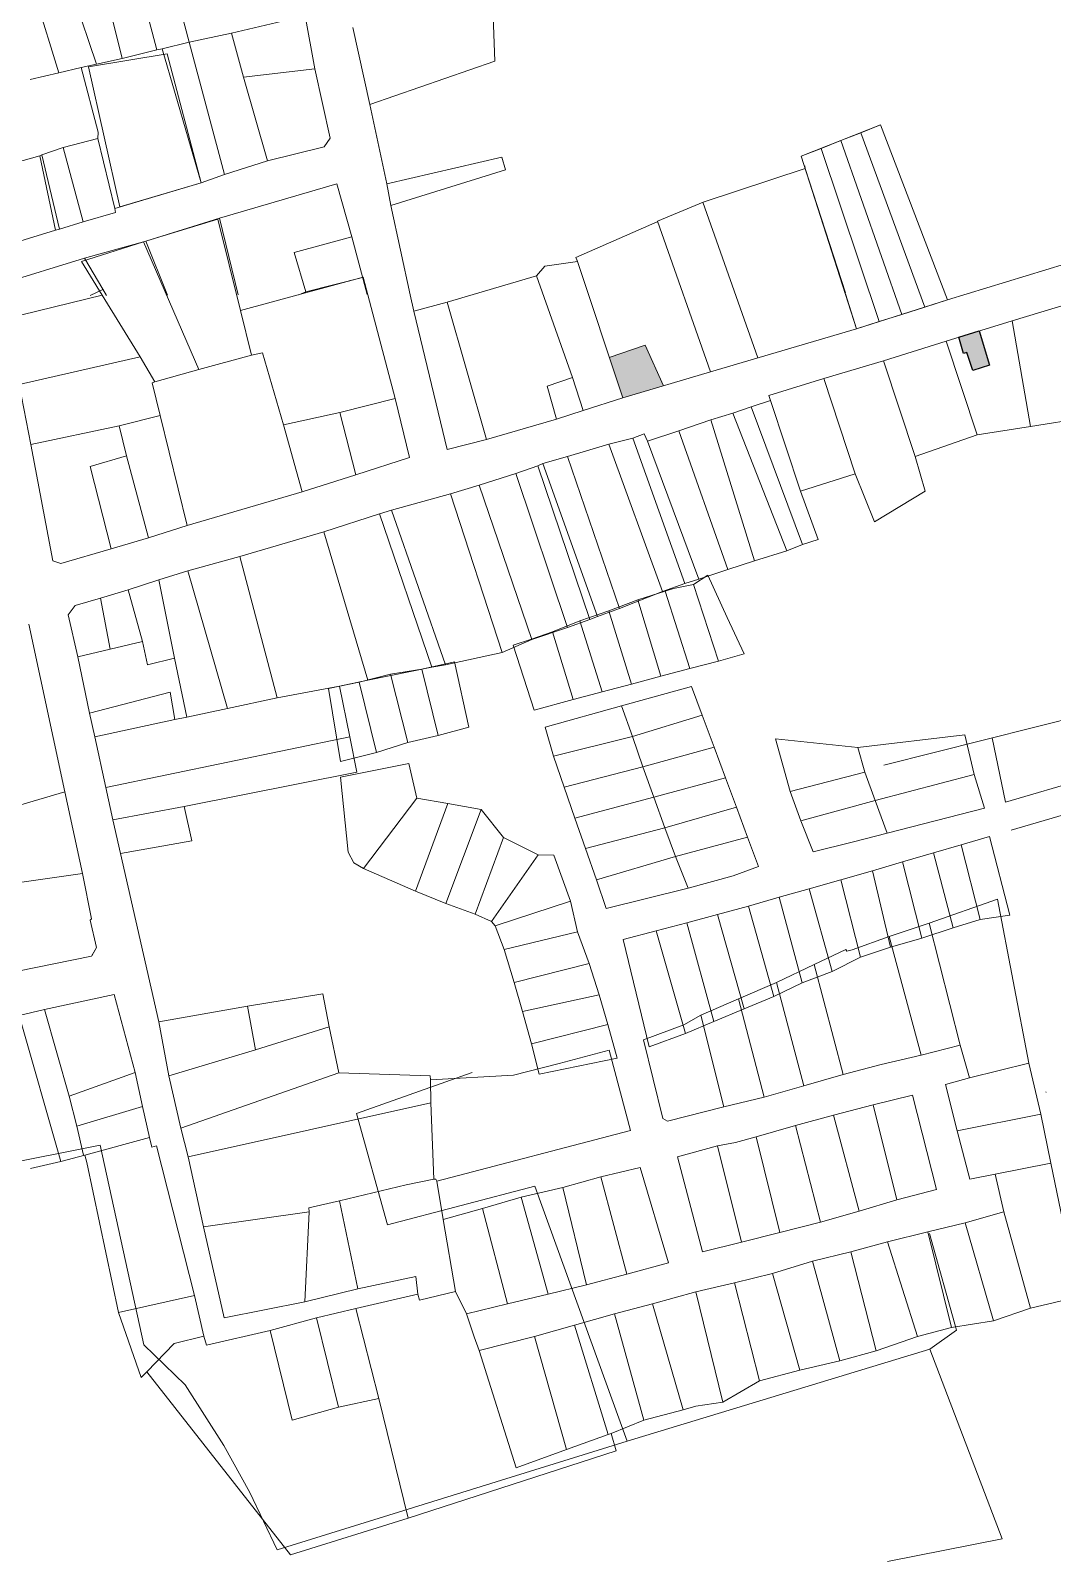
# Model space of a CAD drawing. Header units: millimetres. Extents: x 1956 to 626854, y 2654 to 1330329.
# Drawn here: x 625245.2 to 625499.2, y 1329439.7 to 1329820.5 of the extents above; entities that cross this region are included whole.
import ezdxf

# ---------------------------------------------------------------- set-up
doc = ezdxf.new("R2010")
doc.units = ezdxf.units.MM
for name, color, linetype in [('-30', 7, 'Continuous'), ('2', 7, 'Continuous'), ('CVL_CUADCON_LIN', 8, 'Continuous')]:
    doc.layers.add(name, color=color, linetype=linetype)
doc.layers.add('muebles', color=7, linetype='Continuous', lineweight=0, true_color=0x404040)

msp = doc.modelspace()

# ---------------------------------------------------------------- hatches: boundary and pattern name
at = {"lineweight": 0}
h = msp.add_hatch(color=7, dxfattribs=at)
h.dxf.hatch_style = 1
h.paths.add_polyline_path([(625481.03, 1329745.81), (625475.98, 1329744.25), (625477.15, 1329740.19), (625477.99, 1329740.46), (625479.42, 1329735.99), (625483.59, 1329737.3)])
h = msp.add_hatch(color=9, dxfattribs=at)
h.dxf.hatch_style = 1
h.paths.add_polyline_path([(625398.04, 1329742.24), (625389.08, 1329739.17), (625392.41, 1329729.12), (625402.53, 1329732.13)])

# ---------------------------------------------------------------- linework, layer by layer
at = {"layer": '-30', "color": 1, "lineweight": 0}
for p, q in [((625410.05, 1329682.74), (625413.59, 1329685.01)), ((625413.59, 1329685.01), (625418.41, 1329674.54)), ((625396.17, 1329678.87), (625402.96, 1329681.08)), ((625402.96, 1329681.08), (625405.08, 1329681.73)), ((625402.96, 1329681.08), (625409.12, 1329661.82)), ((625405.08, 1329681.73), (625410.05, 1329682.74)), ((625410.05, 1329682.74), (625416.23, 1329663.67)), ((625388.93, 1329676.19), (625396.17, 1329678.87)), ((625396.17, 1329678.87), (625401.91, 1329659.9)), ((625374.96, 1329670.93), (625381.76, 1329673.65)), ((625381.76, 1329673.65), (625388.93, 1329676.19)), ((625381.76, 1329673.65), (625387.31, 1329656)), ((625388.93, 1329676.19), (625394.6, 1329657.95)), ((625418.41, 1329674.54), (625422.57, 1329665.49)), ((625365.16, 1329667.62), (625369.77, 1329669.09)), ((625369.77, 1329669.09), (625374.96, 1329670.93)), ((625380.11, 1329654.08), (625374.96, 1329670.93)), ((625370.37, 1329651.43), (625365.16, 1329667.62)), ((625422.57, 1329665.49), (625416.23, 1329663.67)), ((625334.73, 1329660.4), (625342.5, 1329661.7)), ((625342.5, 1329661.7), (625350.29, 1329663.39)), ((625346.54, 1329645.14), (625342.5, 1329661.7)), ((625350.29, 1329663.39), (625350.62, 1329663.46)), ((625350.62, 1329663.46), (625354.16, 1329647.27)), ((625409.12, 1329661.82), (625401.91, 1329659.9)), ((625416.23, 1329663.67), (625409.12, 1329661.82)), ((625319.28, 1329656.86), (625326.88, 1329658.43)), ((625326.88, 1329658.43), (625334.73, 1329660.4)), ((625331.24, 1329640.96), (625326.88, 1329658.43)), ((625339.02, 1329643.4), (625334.73, 1329660.4)), ((625394.6, 1329657.95), (625387.31, 1329656)), ((625401.91, 1329659.9), (625394.6, 1329657.95)), ((625322.27, 1329638.73), (625319.28, 1329656.86)), ((625380.11, 1329654.08), (625370.37, 1329651.43)), ((625387.31, 1329656), (625380.11, 1329654.08)), ((625392.15, 1329652.57), (625409.54, 1329657.33)), ((625409.54, 1329657.33), (625412.19, 1329650.19)), ((625373.16, 1329647.23), (625392.15, 1329652.57)), ((625392.15, 1329652.57), (625394.82, 1329644.9)), ((625412.19, 1329650.19), (625394.82, 1329644.9)), ((625412.19, 1329650.19), (625415.12, 1329642.29)), ((625354.16, 1329647.27), (625346.54, 1329645.14)), ((625375.22, 1329640.01), (625373.16, 1329647.23)), ((625339.02, 1329643.4), (625331.24, 1329640.96)), ((625346.54, 1329645.14), (625339.02, 1329643.4)), ((625394.82, 1329644.9), (625375.22, 1329640.01)), ((625394.82, 1329644.9), (625397.46, 1329637.4)), ((625434.07, 1329631.27), (625430.42, 1329644.32)), ((625430.42, 1329644.32), (625450.87, 1329642.14)), ((625450.87, 1329642.14), (625477.48, 1329645.32)), ((625477.48, 1329645.32), (625479.77, 1329635.44)), ((625331.24, 1329640.96), (625322.27, 1329638.73)), ((625377.87, 1329632.35), (625375.22, 1329640.01)), ((625415.12, 1329642.29), (625397.46, 1329637.4)), ((625415.12, 1329642.29), (625417.96, 1329634.63)), ((625450.87, 1329642.14), (625452.59, 1329636.02)), ((625322.3, 1329634.8), (625339.26, 1329638.16)), ((625324.2, 1329616.18), (625322.3, 1329634.8)), ((625339.26, 1329638.16), (625341.22, 1329629.56)), ((625377.87, 1329632.35), (625397.46, 1329637.4)), ((625400.17, 1329629.84), (625397.46, 1329637.4)), ((625452.59, 1329636.02), (625434.07, 1329631.27)), ((625455.14, 1329628.97), (625452.59, 1329636.02)), ((625455.14, 1329628.97), (625479.77, 1329635.44)), ((625479.77, 1329635.44), (625482.32, 1329627.06)), ((625380.55, 1329624.61), (625377.87, 1329632.35)), ((625417.96, 1329634.63), (625400.17, 1329629.84)), ((625417.96, 1329634.63), (625420.67, 1329627.31)), ((625436.66, 1329623.9), (625434.07, 1329631.27)), ((625341.22, 1329629.56), (625327.99, 1329612.07)), ((625348.92, 1329628.22), (625340.93, 1329606.44)), ((625341.22, 1329629.56), (625348.92, 1329628.22)), ((625348.92, 1329628.22), (625357.19, 1329626.78)), ((625400.17, 1329629.84), (625380.55, 1329624.61)), ((625400.17, 1329629.84), (625402.89, 1329622.2)), ((625420.67, 1329627.31), (625402.89, 1329622.2)), ((625420.67, 1329627.31), (625423.42, 1329619.91)), ((625436.66, 1329623.9), (625455.14, 1329628.97)), ((625458.17, 1329620.85), (625455.14, 1329628.97)), ((625348.43, 1329603.38), (625357.19, 1329626.78)), ((625357.19, 1329626.78), (625362.78, 1329619.78)), ((625383.18, 1329617.02), (625380.55, 1329624.61)), ((625439.79, 1329616.25), (625436.66, 1329623.9)), ((625482.32, 1329627.06), (625458.17, 1329620.85)), ((625355.74, 1329600.68), (625362.78, 1329619.78)), ((625362.78, 1329619.78), (625371.41, 1329615.5)), ((625383.18, 1329617.02), (625402.89, 1329622.2)), ((625402.89, 1329622.2), (625405.58, 1329615.04)), ((625423.42, 1329619.91), (625405.58, 1329615.04)), ((625423.42, 1329619.91), (625426.15, 1329612.55)), ((625458.17, 1329620.85), (625449.46, 1329618.67)), ((625476.52, 1329617.98), (625483.63, 1329620.06)), ((625483.63, 1329620.06), (625488.69, 1329600.46)), ((625325.58, 1329613.49), (625324.2, 1329616.18)), ((625385.87, 1329609.26), (625383.18, 1329617.02)), ((625449.46, 1329618.67), (625439.79, 1329616.25)), ((625461.96, 1329613.71), (625469.7, 1329615.98)), ((625469.7, 1329615.98), (625476.52, 1329617.98)), ((625474.6, 1329597.31), (625469.7, 1329615.98)), ((625481.32, 1329599.4), (625476.52, 1329617.98)), ((625327.99, 1329612.07), (625325.58, 1329613.49)), ((625340.93, 1329606.44), (625327.99, 1329612.07)), ((625359.78, 1329598.86), (625371.41, 1329615.5)), ((625371.41, 1329615.5), (625375.31, 1329615.4)), ((625375.31, 1329615.4), (625379.42, 1329603.98)), ((625405.58, 1329615.04), (625385.87, 1329609.26)), ((625408.65, 1329607.2), (625405.58, 1329615.04)), ((625426.15, 1329612.55), (625419.85, 1329610.25)), ((625454.5, 1329611.53), (625461.96, 1329613.71)), ((625461.96, 1329613.71), (625466.75, 1329594.73)), ((625388.34, 1329602.1), (625385.87, 1329609.26)), ((625419.85, 1329610.25), (625408.65, 1329607.2)), ((625438.73, 1329607), (625446.65, 1329609.23)), ((625446.65, 1329609.23), (625454.5, 1329611.53)), ((625446.65, 1329609.23), (625451.51, 1329590.01)), ((625454.5, 1329611.53), (625459, 1329592.51)), ((625348.43, 1329603.38), (625340.93, 1329606.44)), ((625408.65, 1329607.2), (625388.34, 1329602.1)), ((625423.72, 1329602.69), (625431.34, 1329604.92)), ((625431.34, 1329604.92), (625438.73, 1329607)), ((625431.34, 1329604.92), (625436.99, 1329583.64)), ((625438.73, 1329607), (625444.52, 1329586.45)), ((625355.74, 1329600.68), (625348.43, 1329603.38)), ((625359.78, 1329598.86), (625355.74, 1329600.68)), ((625360.7, 1329597.84), (625379.42, 1329603.98)), ((625379.42, 1329603.98), (625381.18, 1329596.34)), ((625408.32, 1329598.6), (625416.02, 1329600.65)), ((625416.02, 1329600.65), (625423.72, 1329602.69)), ((625422.6, 1329577.18), (625416.02, 1329600.65)), ((625423.72, 1329602.69), (625430, 1329580.2)), ((625360.7, 1329597.84), (625359.78, 1329598.86)), ((625362.97, 1329591.91), (625360.7, 1329597.84)), ((625400.76, 1329596.6), (625408.32, 1329598.6)), ((625408.32, 1329598.6), (625415.04, 1329574.02)), ((625466.75, 1329594.73), (625474.6, 1329597.31)), ((625481.32, 1329599.4), (625474.6, 1329597.31)), ((625488.69, 1329600.46), (625481.32, 1329599.4)), ((625381.18, 1329596.34), (625362.97, 1329591.91)), ((625381.18, 1329596.34), (625384.1, 1329588.42)), ((625392.57, 1329594.43), (625400.76, 1329596.6)), ((625399, 1329567.74), (625392.57, 1329594.43)), ((625400.76, 1329596.6), (625408.02, 1329571)), ((625459, 1329592.51), (625466.75, 1329594.73)), ((625365.45, 1329583.71), (625362.97, 1329591.91)), ((625451.51, 1329590.01), (625444.52, 1329586.45)), ((625459, 1329592.51), (625451.51, 1329590.01)), ((625365.45, 1329583.71), (625384.1, 1329588.42)), ((625384.1, 1329588.42), (625386.59, 1329580.63)), ((625444.52, 1329586.45), (625436.99, 1329583.64)), ((625367.5, 1329576.52), (625365.45, 1329583.71)), ((625430, 1329580.2), (625436.99, 1329583.64)), ((625367.5, 1329576.52), (625386.59, 1329580.63)), ((625386.59, 1329580.63), (625388.74, 1329573.25)), ((625430, 1329580.2), (625422.6, 1329577.18)), ((625369.76, 1329568.46), (625367.5, 1329576.52)), ((625415.04, 1329574.02), (625408.02, 1329571)), ((625422.6, 1329577.18), (625415.04, 1329574.02)), ((625369.76, 1329568.46), (625388.74, 1329573.25)), ((625388.74, 1329573.25), (625391.02, 1329564.94)), ((625408.02, 1329571), (625399, 1329567.74)), ((625371.61, 1329560.91), (625369.76, 1329568.46)), ((625391.02, 1329564.94), (625371.61, 1329560.91))]:
    msp.add_line(p, q, dxfattribs=at)
at = {"color": 2}
msp.add_lwpolyline([(625475.98, 1329744.25), (625481.03, 1329745.81), (625483.59, 1329737.3), (625479.42, 1329735.99), (625477.99, 1329740.46), (625477.15, 1329740.19)], close=True, dxfattribs=at)
at = {"color": 7}
msp.add_lwpolyline([(625475.98, 1329744.25), (625481.03, 1329745.81), (625483.59, 1329737.3), (625479.42, 1329735.99), (625477.99, 1329740.46), (625477.15, 1329740.19)], close=True, dxfattribs=at)
at = {"layer": '2', "color": 1, "lineweight": 0}
for p, q in [((625268.62, 1329845.59), (625276.63, 1329815.68)), ((625252.04, 1329840.44), (625261.61, 1329812.11)), ((625260.61, 1329842.96), (625268.01, 1329813.56)), ((625243.56, 1329838.06), (625252.23, 1329809.98)), ((625280.2, 1329834.65), (625284.65, 1329817.59)), ((625359.8, 1329833.91), (625360.65, 1329812.92)), ((625313.47, 1329824.16), (625295.15, 1329819.87)), ((625313.47, 1329824.16), (625315.92, 1329811.01)), ((625284.65, 1329817.59), (625277.9, 1329815.99)), ((625295.15, 1329819.87), (625284.65, 1329817.59)), ((625284.65, 1329817.59), (625293.43, 1329784.68)), ((625295.15, 1329819.87), (625298.15, 1329808.9)), ((625325.32, 1329821.26), (625329.57, 1329802.11)), ((625276.63, 1329815.68), (625268.01, 1329813.56)), ((625277.9, 1329815.99), (625276.63, 1329815.68)), ((625277.9, 1329815.99), (625287.6, 1329782.62)), ((625252.23, 1329809.98), (625245.12, 1329808.33)), ((625257.81, 1329811.28), (625252.23, 1329809.98)), ((625261.61, 1329812.11), (625257.81, 1329811.28)), ((625257.81, 1329811.28), (625262.05, 1329795.23)), ((625268.01, 1329813.56), (625261.61, 1329812.11)), ((625298.15, 1329808.9), (625315.92, 1329811.01)), ((625315.92, 1329811.01), (625319.65, 1329793.74)), ((625360.65, 1329812.92), (625329.57, 1329802.11)), ((625298.15, 1329808.9), (625304.08, 1329788.08)), ((625329.57, 1329802.11), (625333.77, 1329782.41)), ((625262.05, 1329795.23), (625261.95, 1329793.65)), ((625253.33, 1329791.38), (625248, 1329789.58)), ((625261.95, 1329793.65), (625253.33, 1329791.38)), ((625253.33, 1329791.38), (625258.29, 1329772.9)), ((625261.95, 1329793.65), (625266.14, 1329776.28)), ((625318.19, 1329791.59), (625304.08, 1329788.08)), ((625319.65, 1329793.74), (625318.19, 1329791.59)), ((625247.55, 1329789.38), (625232.13, 1329784.99)), ((625248, 1329789.58), (625247.55, 1329789.38)), ((625247.55, 1329789.38), (625251.44, 1329770.84)), ((625248, 1329789.58), (625252.4, 1329771.14)), ((625304.08, 1329788.08), (625293.43, 1329784.68)), ((625333.77, 1329782.41), (625362.34, 1329788.98)), ((625362.34, 1329788.98), (625363.27, 1329785.88)), ((625293.43, 1329784.68), (625287.6, 1329782.62)), ((625363.27, 1329785.88), (625334.76, 1329776.97)), ((625412.42, 1329777.84), (625437.78, 1329786.18)), ((625437.78, 1329786.18), (625437.72, 1329786.9)), ((625437.78, 1329786.18), (625447.77, 1329755.27)), ((625577.16, 1329785.23), (625473.18, 1329753.53)), ((625287.6, 1329782.62), (625266.14, 1329776.28)), ((625292.21, 1329773.8), (625321.33, 1329782.35)), ((625321.33, 1329782.35), (625325.1, 1329769.19)), ((625333.77, 1329782.41), (625334.76, 1329776.97)), ((625266.14, 1329776.28), (625266.35, 1329775.27)), ((625334.76, 1329776.97), (625339.55, 1329754.78)), ((625401.06, 1329773.07), (625412.42, 1329777.84)), ((625412.37, 1329777.82), (625426.01, 1329739.08)), ((625258.29, 1329772.9), (625252.4, 1329771.14)), ((625266.35, 1329775.27), (625258.29, 1329772.9)), ((625291.77, 1329773.61), (625273.25, 1329767.97)), ((625273.85, 1329768.08), (625292.21, 1329773.8)), ((625297.37, 1329750.89), (625291.77, 1329773.61)), ((625292.21, 1329773.8), (625296.82, 1329754.75)), ((625380.8, 1329764.06), (625401.01, 1329772.97)), ((625401.01, 1329772.97), (625401.06, 1329773.07)), ((625401.06, 1329773.07), (625414.25, 1329735.61)), ((625251.44, 1329770.84), (625236.78, 1329766.4)), ((625252.4, 1329771.14), (625251.44, 1329770.84)), ((625251.44, 1329770.84), (625251.44, 1329770.84)), ((625258.63, 1329763.9), (625273.85, 1329768.08)), ((625279.25, 1329754.69), (625273.85, 1329768.08)), ((625325.1, 1329769.19), (625310.74, 1329765.33)), ((625325.1, 1329769.19), (625328.87, 1329754.86)), ((625273.25, 1329767.97), (625257.86, 1329763.09)), ((625287.06, 1329736.19), (625273.25, 1329767.97)), ((625310.74, 1329765.33), (625313.63, 1329755.53)), ((625237.58, 1329757.46), (625258.63, 1329763.9)), ((625257.86, 1329763.09), (625262.98, 1329754.7)), ((625258.63, 1329763.9), (625263.14, 1329756.14)), ((625371, 1329759.47), (625373.08, 1329761.87)), ((625373.08, 1329761.87), (625381.19, 1329763.04)), ((625381.19, 1329763.04), (625380.8, 1329764.06)), ((625392.41, 1329729.12), (625381, 1329763.55)), ((625327.88, 1329759.19), (625297.37, 1329750.89)), ((625313.63, 1329755.53), (625327.75, 1329759.1)), ((625335.83, 1329729), (625327.88, 1329759.19)), ((625348.76, 1329752.94), (625371, 1329759.47)), ((625379.91, 1329734.24), (625371, 1329759.47)), ((625262.98, 1329754.7), (625238.97, 1329748.81)), ((625263.18, 1329756.06), (625260.05, 1329754.62)), ((625272.48, 1329739.37), (625262.98, 1329754.7)), ((625263.14, 1329756.14), (625264.06, 1329754.64)), ((625313.63, 1329755.53), (625311.91, 1329754.8)), ((625339.54, 1329754.8), (625340.53, 1329750.71)), ((625340.53, 1329750.71), (625348.76, 1329752.94)), ((625358.55, 1329718.75), (625348.76, 1329752.94)), ((625450.51, 1329746.29), (625447.78, 1329754.99)), ((625300.15, 1329739.75), (625297.37, 1329750.89)), ((625340.53, 1329750.71), (625348.74, 1329716.3)), ((625489.24, 1329748.34), (625503.5, 1329752.59)), ((625414.25, 1329735.61), (625450.51, 1329746.29)), ((625472.82, 1329743.27), (625489.24, 1329748.34)), ((625493.8, 1329722.03), (625489.24, 1329748.34)), ((625457.26, 1329738.39), (625472.82, 1329743.27)), ((625480.54, 1329719.95), (625472.82, 1329743.27)), ((625242.35, 1329732.49), (625272.48, 1329739.37)), ((625276.12, 1329733.1), (625272.48, 1329739.37)), ((625287.06, 1329736.19), (625300.15, 1329739.75)), ((625300.15, 1329739.75), (625302.85, 1329740.36)), ((625302.85, 1329740.36), (625308.09, 1329722.47)), ((625442.38, 1329733.95), (625457.26, 1329738.39)), ((625465.08, 1329714.6), (625457.26, 1329738.39)), ((625276.12, 1329733.1), (625287.06, 1329736.19)), ((625373.61, 1329732.08), (625379.91, 1329734.24)), ((625382.59, 1329725.96), (625379.91, 1329734.24)), ((625392.41, 1329729.12), (625414.25, 1329735.61)), ((625428.72, 1329729.74), (625442.38, 1329733.95)), ((625450.2, 1329710.22), (625442.38, 1329733.95)), ((625242.35, 1329732.49), (625245.26, 1329717.54)), ((625275.46, 1329732.86), (625276.12, 1329733.1)), ((625277.43, 1329724.79), (625275.46, 1329732.86)), ((625375.94, 1329723.85), (625373.61, 1329732.08)), ((625322.13, 1329725.5), (625335.83, 1329729)), ((625339.4, 1329714.34), (625335.83, 1329729)), ((625382.59, 1329725.96), (625392.41, 1329729.12)), ((625419.79, 1329725.34), (625424.35, 1329726.88)), ((625424.35, 1329726.88), (625429.16, 1329728.51)), ((625437.14, 1329692.63), (625424.35, 1329726.88)), ((625429.16, 1329728.51), (625428.72, 1329729.74)), ((625436.64, 1329705.9), (625429.16, 1329728.51)), ((625267.21, 1329722.15), (625277.43, 1329724.79)), ((625284.11, 1329697.37), (625277.43, 1329724.79)), ((625308.09, 1329722.47), (625322.13, 1329725.5)), ((625308.09, 1329722.47), (625312.74, 1329705.76)), ((625326.1, 1329709.98), (625322.13, 1329725.5)), ((625358.55, 1329718.75), (625375.94, 1329723.85)), ((625375.94, 1329723.85), (625382.59, 1329725.96)), ((625406.33, 1329720.92), (625414.32, 1329723.67)), ((625414.32, 1329723.67), (625419.79, 1329725.34)), ((625425.21, 1329688.64), (625414.32, 1329723.67)), ((625433.19, 1329691.08), (625419.79, 1329725.34)), ((625507.31, 1329724.2), (625493.8, 1329722.03)), ((625245.26, 1329717.54), (625267.21, 1329722.15)), ((625269.05, 1329714.74), (625267.21, 1329722.15)), ((625348.74, 1329716.3), (625358.55, 1329718.75)), ((625388.93, 1329717.6), (625394.96, 1329719.11)), ((625394.96, 1329719.11), (625397.78, 1329720.23)), ((625407.82, 1329682.93), (625394.96, 1329719.11)), ((625397.78, 1329720.23), (625398.55, 1329718.38)), ((625398.55, 1329718.38), (625406.33, 1329720.92)), ((625418.51, 1329686.43), (625406.33, 1329720.92)), ((625480.54, 1329719.95), (625465.08, 1329714.6)), ((625493.8, 1329722.03), (625480.54, 1329719.95)), ((625245.26, 1329717.54), (625250.73, 1329688.57)), ((625260, 1329712.07), (625269.05, 1329714.74)), ((625274.54, 1329694.3), (625269.05, 1329714.74)), ((625378.7, 1329714.55), (625388.93, 1329717.6)), ((625402.34, 1329680.95), (625388.93, 1329717.6)), ((625411.35, 1329684.03), (625398.55, 1329718.38)), ((625265.28, 1329691.59), (625260, 1329712.07)), ((625326.1, 1329709.98), (625339.4, 1329714.34)), ((625365.81, 1329710.33), (625371.34, 1329712.2)), ((625371.34, 1329712.2), (625372.57, 1329712.84)), ((625384.25, 1329673.99), (625371.34, 1329712.2)), ((625372.57, 1329712.84), (625378.7, 1329714.55)), ((625386.15, 1329674.76), (625372.57, 1329712.84)), ((625391.58, 1329676.74), (625378.7, 1329714.55)), ((625465.08, 1329714.6), (625467.6, 1329705.91)), ((625312.74, 1329705.76), (625326.1, 1329709.98)), ((625349.64, 1329705.25), (625356.7, 1329707.45)), ((625356.7, 1329707.45), (625365.81, 1329710.33)), ((625369.82, 1329669.08), (625356.7, 1329707.45)), ((625378.72, 1329672.01), (625365.81, 1329710.33)), ((625450.2, 1329710.22), (625436.64, 1329705.9)), ((625455.04, 1329698.28), (625450.2, 1329710.22)), ((625284.11, 1329697.37), (625312.74, 1329705.76)), ((625334.92, 1329701.17), (625349.64, 1329705.25)), ((625362.48, 1329665.82), (625349.64, 1329705.25)), ((625436.64, 1329705.9), (625441.03, 1329693.93)), ((625467.6, 1329705.91), (625455.04, 1329698.28)), ((625318.09, 1329695.85), (625331.95, 1329700.31)), ((625331.95, 1329700.31), (625334.92, 1329701.17)), ((625344.97, 1329662.14), (625331.95, 1329700.31)), ((625348.34, 1329662.74), (625334.92, 1329701.17)), ((625274.54, 1329694.3), (625284.11, 1329697.37)), ((625297.22, 1329689.7), (625318.09, 1329695.85)), ((625329.05, 1329658.89), (625318.09, 1329695.85)), ((625265.28, 1329691.59), (625274.54, 1329694.3)), ((625437.14, 1329692.63), (625433.19, 1329691.08)), ((625441.03, 1329693.93), (625437.14, 1329692.63)), ((625250.73, 1329688.57), (625252.76, 1329687.92)), ((625252.76, 1329687.92), (625265.28, 1329691.59)), ((625284.29, 1329686.14), (625297.22, 1329689.7)), ((625306.49, 1329654.55), (625297.22, 1329689.7)), ((625425.21, 1329688.64), (625418.51, 1329686.43)), ((625433.19, 1329691.08), (625425.21, 1329688.64)), ((625277.08, 1329683.89), (625284.29, 1329686.14)), ((625294.14, 1329651.89), (625284.29, 1329686.14)), ((625418.51, 1329686.43), (625411.35, 1329684.03)), ((625262.6, 1329679.34), (625269.5, 1329681.39)), ((625269.5, 1329681.39), (625277.08, 1329683.89)), ((625273.01, 1329668.57), (625269.5, 1329681.39)), ((625281.01, 1329664.4), (625277.08, 1329683.89)), ((625402.34, 1329680.95), (625391.58, 1329676.74)), ((625407.82, 1329682.93), (625402.34, 1329680.95)), ((625411.35, 1329684.03), (625407.82, 1329682.93)), ((625411.35, 1329684.03), (625411.35, 1329684.03)), ((625254.54, 1329675.18), (625256.26, 1329677.53)), ((625256.26, 1329677.53), (625262.6, 1329679.34)), ((625265.04, 1329666.64), (625262.6, 1329679.34)), ((625391.58, 1329676.74), (625386.15, 1329674.76)), ((625256.97, 1329664.76), (625254.54, 1329675.18)), ((625384.25, 1329673.99), (625378.72, 1329672.01)), ((625386.15, 1329674.76), (625384.25, 1329673.99)), ((625253.77, 1329631.18), (625244.78, 1329672.82)), ((625369.82, 1329669.08), (625362.48, 1329665.82)), ((625378.72, 1329672.01), (625369.82, 1329669.08)), ((625265.04, 1329666.64), (625256.97, 1329664.76)), ((625273.01, 1329668.57), (625265.04, 1329666.64)), ((625274.27, 1329662.7), (625273.01, 1329668.57)), ((625362.48, 1329665.82), (625348.34, 1329662.74)), ((625259.85, 1329650.73), (625256.97, 1329664.76)), ((625281.01, 1329664.4), (625274.27, 1329662.7)), ((625284.03, 1329649.7), (625281.01, 1329664.4)), ((625344.97, 1329662.14), (625329.05, 1329658.89)), ((625348.34, 1329662.74), (625344.97, 1329662.14)), ((625329.05, 1329658.89), (625322, 1329657.4)), ((625279.93, 1329655.98), (625259.85, 1329650.73)), ((625281.07, 1329649.15), (625279.93, 1329655.98)), ((625294.14, 1329651.89), (625306.49, 1329654.55)), ((625306.49, 1329654.55), (625322, 1329657.4)), ((625322, 1329657.4), (625324.6, 1329644.85)), ((625261.2, 1329644.86), (625259.85, 1329650.73)), ((625284.03, 1329649.7), (625294.14, 1329651.89)), ((625457.32, 1329637.82), (625512.24, 1329651.64)), ((625261.2, 1329644.86), (625281.07, 1329649.15)), ((625281.07, 1329649.15), (625284.03, 1329649.7)), ((625263.95, 1329632.2), (625261.2, 1329644.86)), ((625324.6, 1329644.85), (625263.95, 1329632.2)), ((625324.6, 1329644.85), (625326.31, 1329636.03)), ((625283.38, 1329627.5), (625326.31, 1329636.03)), ((625230.29, 1329624.21), (625253.77, 1329631.18)), ((625258.09, 1329610.82), (625253.77, 1329631.18)), ((625265.68, 1329624.19), (625263.95, 1329632.2)), ((625283.38, 1329627.5), (625265.68, 1329624.19)), ((625285.3, 1329618.93), (625283.38, 1329627.5)), ((625283.38, 1329627.5), (625283.38, 1329627.45)), ((625267.54, 1329615.82), (625265.68, 1329624.19)), ((625267.54, 1329615.82), (625285.3, 1329618.93)), ((625277.08, 1329573.96), (625267.54, 1329615.82)), ((625228.62, 1329606.61), (625258.09, 1329610.82)), ((625260.36, 1329599.59), (625258.09, 1329610.82)), ((625485.62, 1329604.43), (625468.62, 1329598.51)), ((625493.35, 1329563.67), (625485.62, 1329604.43)), ((625260, 1329599.24), (625260.36, 1329599.59)), ((625261.59, 1329592.4), (625260, 1329599.24)), ((625468.62, 1329598.51), (625458.64, 1329595.14)), ((625476.31, 1329568.17), (625468.62, 1329598.51)), ((625458.64, 1329595.14), (625449.43, 1329591.81)), ((625466.65, 1329565.66), (625458.64, 1329595.14)), ((625231.64, 1329584.44), (625260.33, 1329590.24)), ((625260.33, 1329590.24), (625261.59, 1329592.4)), ((625260.43, 1329590.34), (625261.59, 1329592.4)), ((625447.85, 1329591.95), (625440, 1329588.24)), ((625448.1, 1329591.48), (625447.85, 1329591.95)), ((625449.43, 1329591.81), (625448.1, 1329591.48)), ((625440, 1329588.24), (625430.66, 1329583.74)), ((625447.24, 1329560.8), (625440, 1329588.24)), ((625430.66, 1329583.74), (625421.22, 1329579.65)), ((625437.42, 1329558.05), (625430.66, 1329583.74)), ((625248.67, 1329577), (625265.98, 1329580.73)), ((625265.98, 1329580.73), (625271.19, 1329561.32)), ((625299.12, 1329577.8), (625277.08, 1329573.96)), ((625317.89, 1329580.94), (625299.12, 1329577.8)), ((625301.09, 1329566.94), (625299.12, 1329577.8)), ((625319.41, 1329572.68), (625317.89, 1329580.94)), ((625421.22, 1329579.65), (625411.84, 1329575.62)), ((625427.6, 1329555.24), (625421.22, 1329579.65)), ((625242.34, 1329575.55), (625248.67, 1329577)), ((625252.7, 1329539.16), (625242.34, 1329575.55)), ((625254.81, 1329555.43), (625248.67, 1329577)), ((625279.56, 1329560.54), (625277.08, 1329573.96)), ((625411.84, 1329575.62), (625407.62, 1329573.21)), ((625417.59, 1329552.79), (625411.84, 1329575.62)), ((625301.09, 1329566.94), (625319.41, 1329572.68)), ((625321.82, 1329561.25), (625319.41, 1329572.68)), ((625407.62, 1329573.21), (625397.59, 1329569.49)), ((625279.56, 1329560.54), (625301.09, 1329566.94)), ((625389.04, 1329566.86), (625376.62, 1329563.54)), ((625394.34, 1329546.89), (625389.04, 1329566.86)), ((625397.59, 1329569.49), (625402.43, 1329549.93)), ((625466.65, 1329565.66), (625476.31, 1329568.17)), ((625476.31, 1329568.17), (625478.59, 1329560.04)), ((625376.62, 1329563.54), (625365.28, 1329560.66)), ((625447.24, 1329560.8), (625456.69, 1329563.31)), ((625456.69, 1329563.31), (625466.65, 1329565.66)), ((625478.59, 1329560.04), (625493.35, 1329563.67)), ((625496.35, 1329550.96), (625493.35, 1329563.67)), ((625254.81, 1329555.43), (625271.19, 1329561.32)), ((625271.19, 1329561.32), (625273.01, 1329552.89)), ((625282.56, 1329547.53), (625279.56, 1329560.54)), ((625282.56, 1329547.53), (625321.82, 1329561.25)), ((625344.59, 1329560.5), (625321.82, 1329561.25)), ((625355.02, 1329561.35), (625326.27, 1329551.14)), ((625344.62, 1329559.49), (625344.59, 1329560.5)), ((625365.28, 1329560.66), (625344.62, 1329559.49)), ((625344.71, 1329553.79), (625344.62, 1329559.49)), ((625437.42, 1329558.05), (625447.24, 1329560.8)), ((625478.59, 1329560.04), (625472.66, 1329558.38)), ((625256.74, 1329547.98), (625254.81, 1329555.43)), ((625417.59, 1329552.79), (625427.6, 1329555.24)), ((625427.6, 1329555.24), (625437.42, 1329558.05)), ((625454.66, 1329553.29), (625464.42, 1329555.69)), ((625464.42, 1329555.69), (625470.46, 1329532.25)), ((625472.66, 1329558.38), (625475.53, 1329546.79)), ((625256.74, 1329547.98), (625273.01, 1329552.89)), ((625273.01, 1329552.89), (625274.78, 1329545.14)), ((625284.4, 1329540.38), (625344.71, 1329553.79)), ((625326.27, 1329551.14), (625333.95, 1329523.41)), ((625345.5, 1329534.82), (625344.71, 1329553.79)), ((625403.54, 1329549.2), (625417.59, 1329552.79)), ((625444.85, 1329550.69), (625454.66, 1329553.29)), ((625460.55, 1329529.65), (625454.66, 1329553.29)), ((625258.33, 1329540.78), (625256.74, 1329547.98)), ((625284.4, 1329540.38), (625282.56, 1329547.53)), ((625402.43, 1329549.93), (625403.54, 1329549.2)), ((625425.63, 1329545.37), (625435.39, 1329548.12)), ((625435.39, 1329548.12), (625444.85, 1329550.69)), ((625441.58, 1329524.12), (625435.39, 1329548.12)), ((625451.19, 1329526.88), (625444.85, 1329550.69)), ((625475.53, 1329546.79), (625496.35, 1329550.96)), ((625498.86, 1329538.76), (625496.35, 1329550.96)), ((625258.68, 1329540.77), (625274.78, 1329545.14)), ((625274.78, 1329545.14), (625275.35, 1329542.79)), ((625346.2, 1329534.3), (625394.34, 1329546.89)), ((625415.97, 1329543.06), (625420.46, 1329543.89)), ((625420.46, 1329543.89), (625425.63, 1329545.37)), ((625431.46, 1329521.52), (625425.63, 1329545.37)), ((625475.53, 1329546.79), (625478.7, 1329534.78)), ((625215.48, 1329533.91), (625262.51, 1329543.22)), ((625258.68, 1329540.77), (625252.7, 1329539.16)), ((625259.21, 1329538.98), (625258.68, 1329540.77)), ((625262.51, 1329543.22), (625273.34, 1329493.62)), ((625275.35, 1329542.79), (625276.52, 1329543.12)), ((625276.52, 1329543.12), (625286, 1329505.89)), ((625288.17, 1329522.97), (625284.4, 1329540.38)), ((625406.06, 1329540.36), (625415.97, 1329543.06)), ((625412.25, 1329516.76), (625406.06, 1329540.36)), ((625421.96, 1329519.16), (625415.97, 1329543.06)), ((625252.7, 1329539.16), (625245.2, 1329537.42)), ((625267.06, 1329501.68), (625259.21, 1329538.98)), ((625396.75, 1329537.69), (625386.94, 1329535.39)), ((625396.75, 1329537.69), (625403.81, 1329513.97)), ((625478.7, 1329534.78), (625484.98, 1329536.08)), ((625484.98, 1329536.08), (625498.86, 1329538.76)), ((625484.98, 1329536.08), (625487.13, 1329526.69)), ((625505.72, 1329505.55), (625498.86, 1329538.76)), ((625338.61, 1329533.38), (625322.01, 1329529.43)), ((625333.95, 1329523.41), (625370.57, 1329533.05)), ((625345.5, 1329534.82), (625338.61, 1329533.38)), ((625345.96, 1329534.81), (625345.5, 1329534.82)), ((625346.2, 1329534.3), (625345.96, 1329534.81)), ((625347.79, 1329524.76), (625346.2, 1329534.3)), ((625377.49, 1329532.73), (625367.17, 1329530.34)), ((625370.57, 1329533.05), (625393.5, 1329469.65)), ((625386.94, 1329535.39), (625377.49, 1329532.73)), ((625383.41, 1329508.52), (625377.49, 1329532.73)), ((625393.43, 1329511.18), (625386.94, 1329535.39)), ((625470.46, 1329532.25), (625460.55, 1329529.65)), ((625322.01, 1329529.43), (625314.35, 1329527.65)), ((625326.56, 1329507.54), (625322.01, 1329529.43)), ((625367.17, 1329530.34), (625357.56, 1329527.47)), ((625373.86, 1329506.22), (625367.17, 1329530.34)), ((625460.55, 1329529.65), (625451.19, 1329526.88)), ((625288.17, 1329522.97), (625314.43, 1329526.68)), ((625313.43, 1329504.29), (625314.43, 1329526.68)), ((625314.35, 1329527.65), (625314.43, 1329526.68)), ((625357.56, 1329527.47), (625347.79, 1329524.76)), ((625347.79, 1329524.76), (625350.84, 1329506.87)), ((625363.75, 1329503.77), (625357.56, 1329527.47)), ((625451.19, 1329526.88), (625441.58, 1329524.12)), ((625487.13, 1329526.69), (625477.52, 1329523.93)), ((625493.77, 1329502.68), (625487.13, 1329526.69)), ((625293.32, 1329500.31), (625288.17, 1329522.97)), ((625431.46, 1329521.52), (625421.96, 1329519.16)), ((625441.58, 1329524.12), (625431.46, 1329521.52)), ((625468.27, 1329521.72), (625458.26, 1329519.22)), ((625477.52, 1329523.93), (625468.27, 1329521.72)), ((625474.15, 1329497.92), (625468.27, 1329521.72)), ((625484.56, 1329499.6), (625477.52, 1329523.93)), ((625421.96, 1329519.16), (625412.25, 1329516.76)), ((625458.26, 1329519.22), (625449.11, 1329516.7)), ((625465.67, 1329495.65), (625458.26, 1329519.22)), ((625403.81, 1329513.97), (625393.43, 1329511.18)), ((625439.6, 1329514.4), (625429.68, 1329511.34)), ((625449.11, 1329516.7), (625439.6, 1329514.4)), ((625446.38, 1329489.62), (625439.6, 1329514.4)), ((625455.43, 1329492.09), (625449.11, 1329516.7)), ((625340.95, 1329510.57), (625326.56, 1329507.54)), ((625341.48, 1329506.18), (625340.95, 1329510.57)), ((625393.43, 1329511.18), (625383.41, 1329508.52)), ((625429.68, 1329511.34), (625420.23, 1329508.98)), ((625436.47, 1329487.27), (625429.68, 1329511.34)), ((625267.06, 1329501.68), (625286, 1329505.89)), ((625286, 1329505.89), (625288.29, 1329495.73)), ((625326.56, 1329507.54), (625313.43, 1329504.29)), ((625326.1, 1329502.67), (625341.48, 1329506.18)), ((625341.48, 1329506.18), (625341.9, 1329504.7)), ((625341.9, 1329504.7), (625350.84, 1329506.87)), ((625350.84, 1329506.87), (625353.58, 1329501.33)), ((625373.86, 1329506.22), (625363.75, 1329503.77)), ((625383.41, 1329508.52), (625373.86, 1329506.22)), ((625410.63, 1329506.78), (625399.84, 1329503.83)), ((625420.23, 1329508.98), (625410.63, 1329506.78)), ((625417.3, 1329479.36), (625410.63, 1329506.78)), ((625426.41, 1329484.67), (625420.23, 1329508.98)), ((625493.77, 1329502.68), (625505.72, 1329505.55)), ((625272.74, 1329485.46), (625267.06, 1329501.68)), ((625313.43, 1329504.29), (625293.32, 1329500.31)), ((625316.3, 1329500.32), (625326.1, 1329502.67)), ((625331.76, 1329480.25), (625326.1, 1329502.67)), ((625363.75, 1329503.77), (625353.58, 1329501.33)), ((625399.84, 1329503.83), (625390.39, 1329501.32)), ((625407.45, 1329477.46), (625399.84, 1329503.83)), ((625484.56, 1329499.6), (625493.77, 1329502.68)), ((625304.79, 1329497.19), (625316.3, 1329500.32)), ((625321.8, 1329478.1), (625316.3, 1329500.32)), ((625353.58, 1329501.33), (625355.5, 1329495.55)), ((625390.39, 1329501.32), (625370.5, 1329495.66)), ((625388.78, 1329471.32), (625380.44, 1329498.49)), ((625397.64, 1329474.86), (625390.39, 1329501.32)), ((625465.67, 1329495.65), (625474.15, 1329497.92)), ((625474.15, 1329497.92), (625484.56, 1329499.6)), ((625274.09, 1329486.86), (625280.89, 1329493.94)), ((625280.89, 1329493.94), (625288.29, 1329495.73)), ((625288.29, 1329495.73), (625288.91, 1329493.53)), ((625288.91, 1329493.53), (625304.79, 1329497.19)), ((625304.79, 1329497.19), (625310.25, 1329474.87)), ((625355.5, 1329495.55), (625356.7, 1329492.17)), ((625370.5, 1329495.66), (625356.7, 1329492.17)), ((625378.48, 1329467.6), (625370.5, 1329495.66)), ((625455.43, 1329492.09), (625465.67, 1329495.65)), ((625468.79, 1329492.48), (625475.42, 1329497.25)), ((625273.34, 1329493.62), (625283.68, 1329483.64)), ((625356.7, 1329492.17), (625365.89, 1329463.02)), ((625393.5, 1329469.65), (625468.79, 1329492.48)), ((625446.38, 1329489.62), (625455.43, 1329492.09)), ((625468.79, 1329492.48), (625486.75, 1329445.37)), ((625274.09, 1329486.86), (625272.74, 1329485.46)), ((625309.79, 1329441.34), (625274.09, 1329486.86)), ((625426.41, 1329484.67), (625436.47, 1329487.27)), ((625436.47, 1329487.27), (625446.38, 1329489.62)), ((625283.68, 1329483.64), (625293.23, 1329468.59)), ((625417.3, 1329479.36), (625426.41, 1329484.67)), ((625321.8, 1329478.1), (625331.76, 1329480.25)), ((625331.76, 1329480.25), (625339.05, 1329450.48)), ((625410.57, 1329478.32), (625417.3, 1329479.36)), ((625310.25, 1329474.87), (625321.8, 1329478.1)), ((625389.54, 1329471.51), (625397.64, 1329474.86)), ((625397.64, 1329474.86), (625407.45, 1329477.46)), ((625407.45, 1329477.46), (625410.57, 1329478.32)), ((625378.48, 1329467.6), (625388.78, 1329471.32)), ((625388.78, 1329471.32), (625389.54, 1329471.51)), ((625389.54, 1329471.51), (625390.78, 1329467.27)), ((625293.23, 1329468.59), (625299.75, 1329456.87)), ((625306.51, 1329442.6), (625393.5, 1329469.65)), ((625390.78, 1329467.27), (625339.05, 1329450.48)), ((625365.89, 1329463.02), (625378.48, 1329467.6)), ((625299.75, 1329456.87), (625306.51, 1329442.6)), ((625339.05, 1329450.48), (625309.79, 1329441.34)), ((625486.75, 1329445.37), (625458.28, 1329439.73))]:
    msp.add_line(p, q, dxfattribs=at)
msp.add_lwpolyline([(625389.08, 1329739.17), (625398.04, 1329742.24), (625402.53, 1329732.13)], dxfattribs=at)
at = {"layer": 'CVL_CUADCON_LIN', "color": 1, "lineweight": 0, "ltscale": 0.5}
for p, q in [((625259.6, 1329811.49), (625279.13, 1329814.73)), ((625279.13, 1329814.73), (625287.6, 1329782.62)), ((625267.37, 1329776.65), (625259.6, 1329811.49)), ((625436.79, 1329789.26), (625456.51, 1329797.04)), ((625436.79, 1329789.26), (625456.51, 1329797.04)), ((625451.58, 1329795.1), (625446.65, 1329793.15)), ((625446.65, 1329793.15), (625451.58, 1329795.1)), ((625456.51, 1329797.04), (625451.58, 1329795.1)), ((625451.58, 1329795.1), (625456.51, 1329797.04)), ((625451.58, 1329795.1), (625467.51, 1329751.72)), ((625467.51, 1329751.72), (625451.58, 1329795.1)), ((625456.51, 1329797.04), (625473.18, 1329753.53)), ((625456.51, 1329797.04), (625473.18, 1329753.53)), ((625456.51, 1329797.04), (625473.18, 1329753.53)), ((625441.72, 1329791.2), (625436.79, 1329789.26)), ((625436.79, 1329789.26), (625441.72, 1329791.2)), ((625446.65, 1329793.15), (625441.72, 1329791.2)), ((625441.72, 1329791.2), (625446.65, 1329793.15)), ((625441.72, 1329791.2), (625456.18, 1329748.1)), ((625456.17, 1329748.1), (625441.72, 1329791.2)), ((625446.65, 1329793.15), (625461.84, 1329749.91)), ((625461.84, 1329749.91), (625446.65, 1329793.15)), ((625450.5, 1329746.29), (625436.79, 1329789.26)), ((625450.51, 1329746.29), (625436.79, 1329789.26)), ((625450.51, 1329746.29), (625436.79, 1329789.26)), ((625287.6, 1329782.62), (625267.37, 1329776.65)), ((625473.18, 1329753.53), (625450.51, 1329746.29)), ((625473.18, 1329753.53), (625450.51, 1329746.29)), ((625473.18, 1329753.53), (625467.51, 1329751.72)), ((625473.18, 1329753.53), (625467.51, 1329751.72)), ((625461.84, 1329749.91), (625456.17, 1329748.1)), ((625461.84, 1329749.91), (625456.18, 1329748.1)), ((625467.51, 1329751.72), (625461.84, 1329749.91)), ((625467.51, 1329751.72), (625461.84, 1329749.91)), ((625456.18, 1329748.1), (625450.51, 1329746.29)), ((625487.54, 1329628.59), (625515.55, 1329636.79)), ((625488.98, 1329621.62), (625517.1, 1329629.85)), ((625476.52, 1329617.98), (625483.63, 1329620.06)), ((625497.63, 1329556.54), (625497.72, 1329556.36)), ((625468.71, 1329521.31), (625475.42, 1329497.25))]:
    msp.add_line(p, q, dxfattribs=at)
at = {"layer": 'muebles', "color": 1, "lineweight": 0}
msp.add_line((625484.24, 1329644.59), (625487.54, 1329628.59), dxfattribs=at)

doc.saveas('drawing.dxf')
